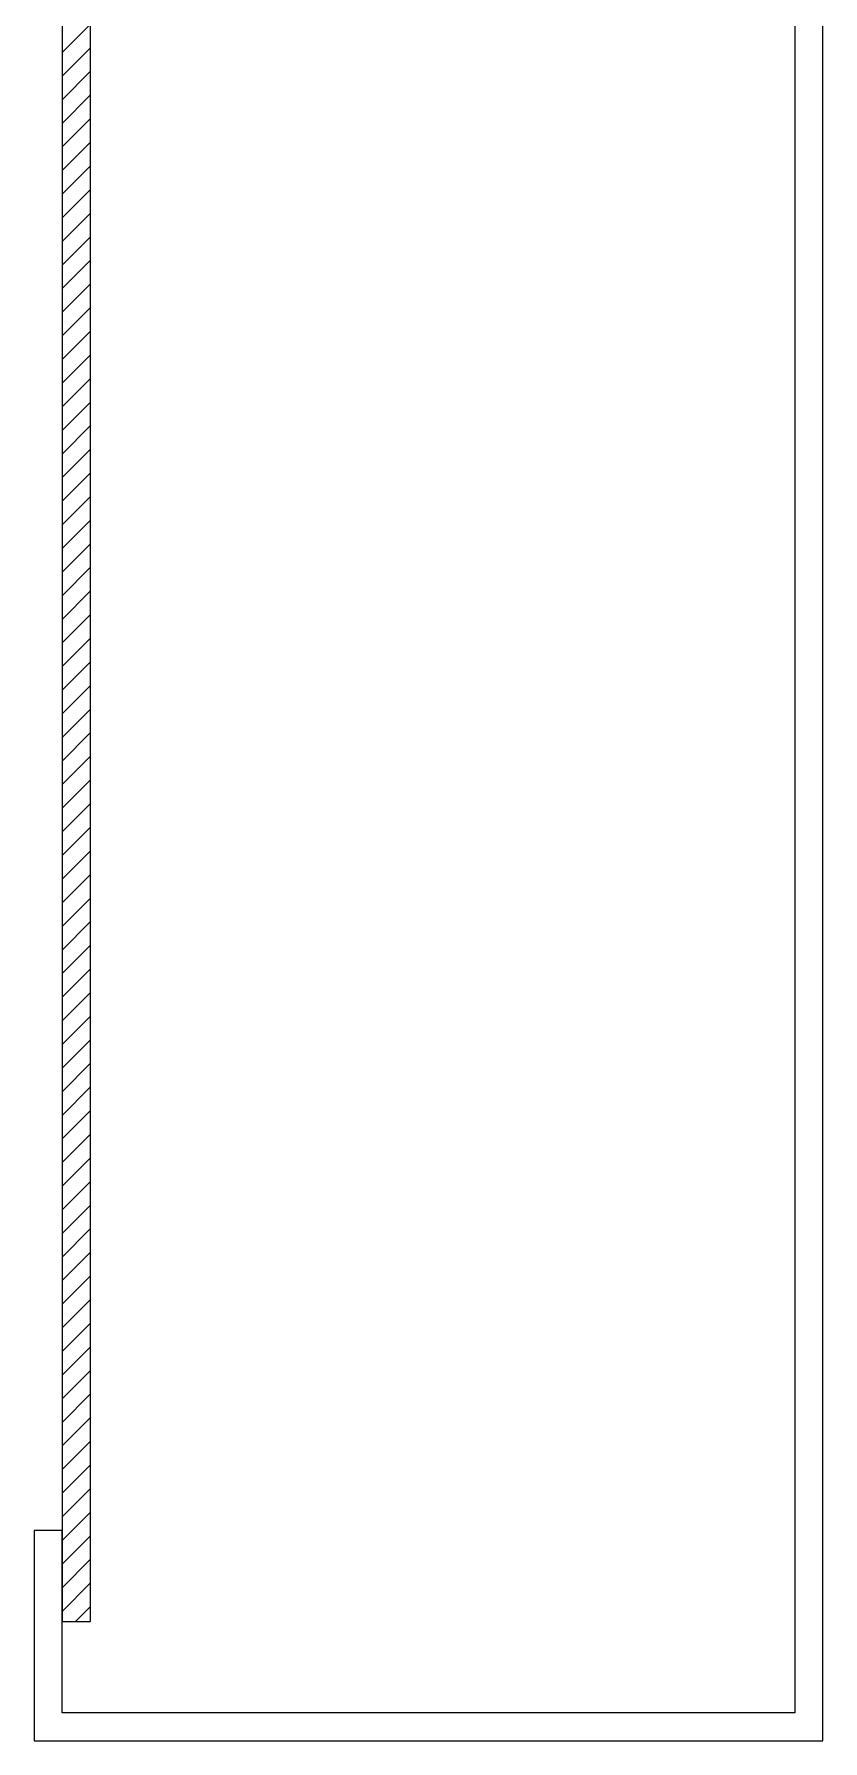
# Model space of a CAD drawing. Header units: millimetres. Extents: x -168200 to 672800, y -7409 to 118800.
# Drawn here: x 267291.8 to 267325.3, y 62200.4 to 62273 of the extents above; entities that cross this region are included whole.
import ezdxf

# ---------------------------------------------------------------- set-up
doc = ezdxf.new("R2010")
doc.units = ezdxf.units.MM
doc.header["$LTSCALE"] = 200
doc.layers.add('1 BA', color=9, linetype='Continuous')

msp = doc.modelspace()

# ---------------------------------------------------------------- linework, layer by layer
at = {"layer": '1 BA'}
for p, q in [((267292.955, 62395.344), (267292.955, 62205.489)), ((267292.955, 62395.344), (267292.955, 62205.489)), ((267294.149, 62395.344), (267294.149, 62205.489)), ((267294.149, 62395.344), (267294.149, 62205.489)), ((267325.329, 62200.416), (267325.329, 62363.119)), ((267325.329, 62200.416), (267325.329, 62363.119)), ((267324.136, 62361.926), (267324.136, 62201.61)), ((267324.136, 62361.926), (267324.136, 62201.61)), ((267292.955, 62209.368), (267291.762, 62209.368)), ((267291.762, 62209.368), (267291.762, 62200.416)), ((267292.955, 62209.368), (267291.762, 62209.368)), ((267291.762, 62209.368), (267291.762, 62200.416)), ((267292.955, 62201.61), (267292.955, 62209.368)), ((267292.955, 62201.61), (267292.955, 62209.368)), ((267292.955, 62205.489), (267294.149, 62205.489)), ((267292.955, 62205.489), (267294.149, 62205.489)), ((267324.136, 62201.61), (267292.955, 62201.61)), ((267324.136, 62201.61), (267292.955, 62201.61)), ((267291.762, 62200.416), (267325.329, 62200.416)), ((267291.762, 62200.416), (267325.329, 62200.416))]:
    msp.add_line(p, q, dxfattribs=at)
at = {"layer": '1 BA', "linetype": 'Continuous'}
for p, q in [((267294.149, 62273.438), (267292.955, 62272.245)), ((267294.149, 62273.438), (267292.955, 62272.245)), ((267294.149, 62272.434), (267292.955, 62271.24)), ((267294.149, 62272.434), (267292.955, 62271.24)), ((267294.149, 62271.429), (267292.955, 62270.235)), ((267294.149, 62271.429), (267292.955, 62270.235)), ((267294.149, 62270.424), (267292.955, 62269.23)), ((267294.149, 62270.424), (267292.955, 62269.23)), ((267294.149, 62269.419), (267292.955, 62268.226)), ((267294.149, 62269.419), (267292.955, 62268.226)), ((267294.149, 62268.414), (267292.955, 62267.221)), ((267294.149, 62268.414), (267292.955, 62267.221)), ((267294.149, 62267.41), (267292.955, 62266.216)), ((267294.149, 62267.41), (267292.955, 62266.216)), ((267294.149, 62266.405), (267292.955, 62265.211)), ((267294.149, 62266.405), (267292.955, 62265.211)), ((267294.149, 62265.4), (267292.955, 62264.206)), ((267294.149, 62265.4), (267292.955, 62264.206)), ((267294.149, 62264.395), (267292.955, 62263.202)), ((267294.149, 62264.395), (267292.955, 62263.202)), ((267294.149, 62263.39), (267292.955, 62262.197)), ((267294.149, 62263.39), (267292.955, 62262.197)), ((267294.149, 62262.385), (267292.955, 62261.192)), ((267294.149, 62262.385), (267292.955, 62261.192)), ((267294.149, 62261.381), (267292.955, 62260.187)), ((267294.149, 62261.381), (267292.955, 62260.187)), ((267294.149, 62260.376), (267292.955, 62259.182)), ((267294.149, 62260.376), (267292.955, 62259.182)), ((267294.149, 62259.371), (267292.955, 62258.178)), ((267294.149, 62259.371), (267292.955, 62258.178)), ((267294.149, 62258.366), (267292.955, 62257.173)), ((267294.149, 62258.366), (267292.955, 62257.173)), ((267294.149, 62257.361), (267292.955, 62256.168)), ((267294.149, 62257.361), (267292.955, 62256.168)), ((267294.149, 62256.357), (267292.955, 62255.163)), ((267294.149, 62256.357), (267292.955, 62255.163)), ((267294.149, 62255.352), (267292.955, 62254.158)), ((267294.149, 62255.352), (267292.955, 62254.158)), ((267294.149, 62254.347), (267292.955, 62253.153)), ((267294.149, 62254.347), (267292.955, 62253.153)), ((267294.149, 62253.342), (267292.955, 62252.149)), ((267294.149, 62253.342), (267292.955, 62252.149)), ((267294.149, 62252.337), (267292.955, 62251.144)), ((267294.149, 62252.337), (267292.955, 62251.144)), ((267294.149, 62251.333), (267292.955, 62250.139)), ((267294.149, 62251.333), (267292.955, 62250.139)), ((267294.149, 62250.328), (267292.955, 62249.134)), ((267294.149, 62250.328), (267292.955, 62249.134)), ((267294.149, 62249.323), (267292.955, 62248.129)), ((267294.149, 62249.323), (267292.955, 62248.129)), ((267294.149, 62248.318), (267292.955, 62247.125)), ((267294.149, 62248.318), (267292.955, 62247.125)), ((267294.149, 62247.313), (267292.955, 62246.12)), ((267294.149, 62247.313), (267292.955, 62246.12)), ((267294.149, 62246.309), (267292.955, 62245.115)), ((267294.149, 62246.309), (267292.955, 62245.115)), ((267294.149, 62245.304), (267292.955, 62244.11)), ((267294.149, 62245.304), (267292.955, 62244.11)), ((267294.149, 62244.299), (267292.955, 62243.105)), ((267294.149, 62244.299), (267292.955, 62243.105)), ((267294.149, 62243.294), (267292.955, 62242.101)), ((267294.149, 62243.294), (267292.955, 62242.101)), ((267294.149, 62242.289), (267292.955, 62241.096)), ((267294.149, 62242.289), (267292.955, 62241.096)), ((267294.149, 62241.284), (267292.955, 62240.091)), ((267294.149, 62241.284), (267292.955, 62240.091)), ((267294.149, 62240.28), (267292.955, 62239.086)), ((267294.149, 62240.28), (267292.955, 62239.086)), ((267294.149, 62239.275), (267292.955, 62238.081)), ((267294.149, 62239.275), (267292.955, 62238.081)), ((267294.149, 62238.27), (267292.955, 62237.077)), ((267294.149, 62238.27), (267292.955, 62237.077)), ((267294.149, 62237.265), (267292.955, 62236.072)), ((267294.149, 62237.265), (267292.955, 62236.072)), ((267294.149, 62236.26), (267292.955, 62235.067)), ((267294.149, 62236.26), (267292.955, 62235.067)), ((267294.149, 62235.256), (267292.955, 62234.062)), ((267294.149, 62235.256), (267292.955, 62234.062)), ((267294.149, 62234.251), (267292.955, 62233.057)), ((267294.149, 62234.251), (267292.955, 62233.057)), ((267294.149, 62233.246), (267292.955, 62232.052)), ((267294.149, 62233.246), (267292.955, 62232.052)), ((267294.149, 62232.241), (267292.955, 62231.048)), ((267294.149, 62232.241), (267292.955, 62231.048)), ((267294.149, 62231.236), (267292.955, 62230.043)), ((267294.149, 62231.236), (267292.955, 62230.043)), ((267294.149, 62230.232), (267292.955, 62229.038)), ((267294.149, 62230.232), (267292.955, 62229.038)), ((267294.149, 62229.227), (267292.955, 62228.033)), ((267294.149, 62229.227), (267292.955, 62228.033)), ((267294.149, 62228.222), (267292.955, 62227.028)), ((267294.149, 62228.222), (267292.955, 62227.028)), ((267294.149, 62227.217), (267292.955, 62226.024)), ((267294.149, 62227.217), (267292.955, 62226.024)), ((267294.149, 62226.212), (267292.955, 62225.019)), ((267294.149, 62226.212), (267292.955, 62225.019)), ((267294.149, 62225.207), (267292.955, 62224.014)), ((267294.149, 62225.207), (267292.955, 62224.014)), ((267294.149, 62224.203), (267292.955, 62223.009)), ((267294.149, 62224.203), (267292.955, 62223.009)), ((267294.149, 62223.198), (267292.955, 62222.004)), ((267294.149, 62223.198), (267292.955, 62222.004)), ((267294.149, 62222.193), (267292.955, 62221)), ((267294.149, 62222.193), (267292.955, 62221)), ((267294.149, 62221.188), (267292.955, 62219.995)), ((267294.149, 62221.188), (267292.955, 62219.995)), ((267294.149, 62220.183), (267292.955, 62218.99)), ((267294.149, 62220.183), (267292.955, 62218.99)), ((267294.149, 62219.179), (267292.955, 62217.985)), ((267294.149, 62219.179), (267292.955, 62217.985)), ((267294.149, 62218.174), (267292.955, 62216.98)), ((267294.149, 62218.174), (267292.955, 62216.98)), ((267294.149, 62217.169), (267292.955, 62215.975)), ((267294.149, 62217.169), (267292.955, 62215.975)), ((267294.149, 62216.164), (267292.955, 62214.971)), ((267294.149, 62216.164), (267292.955, 62214.971)), ((267294.149, 62215.159), (267292.955, 62213.966)), ((267294.149, 62215.159), (267292.955, 62213.966)), ((267294.149, 62214.155), (267292.955, 62212.961)), ((267294.149, 62214.155), (267292.955, 62212.961)), ((267294.149, 62213.15), (267292.955, 62211.956)), ((267294.149, 62213.15), (267292.955, 62211.956)), ((267294.149, 62212.145), (267292.955, 62210.951)), ((267294.149, 62212.145), (267292.955, 62210.951)), ((267294.149, 62211.14), (267292.955, 62209.947)), ((267294.149, 62211.14), (267292.955, 62209.947)), ((267294.149, 62210.135), (267292.955, 62208.942)), ((267294.149, 62210.135), (267292.955, 62208.942)), ((267294.149, 62209.13), (267292.955, 62207.937)), ((267294.149, 62209.13), (267292.955, 62207.937)), ((267294.149, 62208.126), (267292.955, 62206.932)), ((267294.149, 62208.126), (267292.955, 62206.932)), ((267294.149, 62207.121), (267292.955, 62205.927)), ((267294.149, 62207.121), (267292.955, 62205.927)), ((267294.149, 62206.116), (267293.522, 62205.489)), ((267294.149, 62206.116), (267293.522, 62205.489))]:
    msp.add_line(p, q, dxfattribs=at)

doc.saveas('drawing.dxf')
